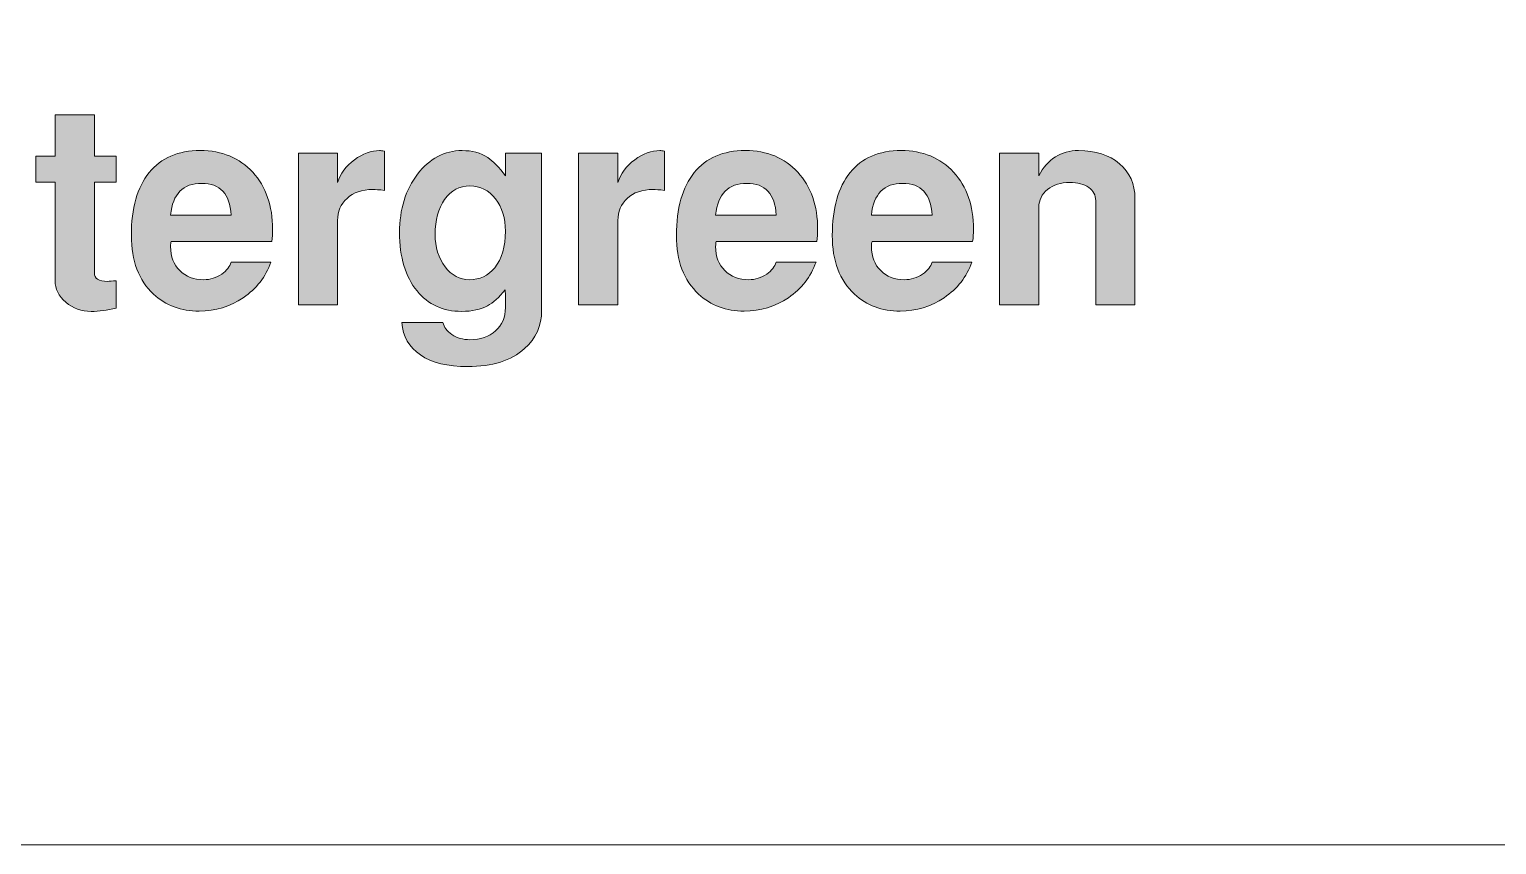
# Model space of a CAD drawing. Header units: inches. Extents: x 1.04 to 10.11, y -6.95 to -1.5.
# Drawn here: x 8.688 to 9.343, y -6.949 to -6.585 of the extents above; entities that cross this region are included whole.
import ezdxf

# ---------------------------------------------------------------- set-up
doc = ezdxf.new("R2010")
doc.units = ezdxf.units.IN
doc.header["$MEASUREMENT"] = 0
doc.layers.add('Layer 1', color=7, linetype='Continuous')

# ---------------------------------------------------------------- blocks, each defined once
blk = doc.blocks.new('block 271')
at = {"layer": 'Layer 1', "true_color": 0xed1f24}
h = blk.add_hatch(color=240, dxfattribs=at)
h.dxf.hatch_style = 2
edge = h.paths.add_edge_path()
edge.add_spline(control_points=[(8.72692, -6.70966), (8.72283, -6.71066), (8.71913, -6.71116), (8.71579, -6.71116), (8.71137, -6.71116), (8.70759, -6.7098), (8.70441, -6.7071), (8.70125, -6.70439), (8.69967, -6.70116), (8.69967, -6.69741), (8.69967, -6.69741), (8.69967, -6.65354), (8.69967, -6.65354), (8.69967, -6.65354), (8.69104, -6.65354), (8.69104, -6.65354), (8.69104, -6.65354), (8.69104, -6.64191), (8.69104, -6.64191), (8.69104, -6.64191), (8.69967, -6.64191), (8.69967, -6.64191), (8.69967, -6.64191), (8.69967, -6.62354), (8.69967, -6.62354), (8.69967, -6.62354), (8.71716, -6.62354), (8.71716, -6.62354), (8.71716, -6.62354), (8.71716, -6.64191), (8.71716, -6.64191), (8.71716, -6.64191), (8.72692, -6.64191), (8.72692, -6.64191), (8.72692, -6.64191), (8.72692, -6.65354), (8.72692, -6.65354), (8.72692, -6.65354), (8.71716, -6.65354), (8.71716, -6.65354), (8.71716, -6.65354), (8.71716, -6.69391), (8.71716, -6.69391), (8.71716, -6.69649), (8.71913, -6.69779), (8.72305, -6.69779), (8.72396, -6.69771), (8.72525, -6.69762), (8.72692, -6.69754), (8.72692, -6.69754), (8.72692, -6.70966), (8.72692, -6.70966)], knot_values=[0, 0, 0, 0, 1, 1, 1, 2, 2, 2, 3, 3, 3, 4, 4, 4, 5, 5, 5, 6, 6, 6, 7, 7, 7, 8, 8, 8, 9, 9, 9, 10, 10, 10, 11, 11, 11, 12, 12, 12, 13, 13, 13, 14, 14, 14, 15, 15, 15, 16, 16, 16, 17, 17, 17, 17], degree=3, periodic=1)
h = blk.add_hatch(color=240, dxfattribs=at)
h.dxf.hatch_style = 2
edge = h.paths.add_edge_path()
edge.add_spline(control_points=[(8.79667, -6.67453), (8.79667, -6.67653), (8.79655, -6.67833), (8.79629, -6.67991), (8.79629, -6.67991), (8.75142, -6.67991), (8.75142, -6.67991), (8.75125, -6.68041), (8.75117, -6.68121), (8.75117, -6.68228), (8.75117, -6.68671), (8.75254, -6.69027), (8.75526, -6.69297), (8.75798, -6.69569), (8.76153, -6.69704), (8.76591, -6.69704), (8.7688, -6.69704), (8.77148, -6.6962), (8.77395, -6.69453), (8.77619, -6.69295), (8.77759, -6.69116), (8.77817, -6.68916), (8.77817, -6.68916), (8.79593, -6.68916), (8.79593, -6.68916), (8.79359, -6.69575), (8.78948, -6.70104), (8.78361, -6.70504), (8.77774, -6.70904), (8.77117, -6.71104), (8.76392, -6.71104), (8.75583, -6.71104), (8.74905, -6.7085), (8.74354, -6.70341), (8.73697, -6.69733), (8.73367, -6.68862), (8.73367, -6.67729), (8.73367, -6.66512), (8.73631, -6.65577), (8.7416, -6.64922), (8.74689, -6.64268), (8.7545, -6.63941), (8.76442, -6.63941), (8.77409, -6.63941), (8.78187, -6.64264), (8.7878, -6.6491), (8.79371, -6.65556), (8.79667, -6.66404), (8.79667, -6.67453)], knot_values=[0, 0, 0, 0, 1, 1, 1, 2, 2, 2, 3, 3, 3, 4, 4, 4, 5, 5, 5, 6, 6, 6, 7, 7, 7, 8, 8, 8, 9, 9, 9, 10, 10, 10, 11, 11, 11, 12, 12, 12, 13, 13, 13, 14, 14, 14, 15, 15, 15, 16, 16, 16, 16], degree=3, periodic=1)
edge = h.paths.add_edge_path()
edge.add_spline(control_points=[(8.77817, -6.66816), (8.77767, -6.65875), (8.77329, -6.65404), (8.76506, -6.65404), (8.75673, -6.65404), (8.7521, -6.65875), (8.75117, -6.66816), (8.75117, -6.66816), (8.77817, -6.66816), (8.77817, -6.66816)], knot_values=[0, 0, 0, 0, 1, 1, 1, 2, 2, 2, 3, 3, 3, 3], degree=3, periodic=1)
h = blk.add_hatch(color=240, dxfattribs=at)
h.dxf.hatch_style = 2
edge = h.paths.add_edge_path()
edge.add_spline(control_points=[(8.84654, -6.65716), (8.84421, -6.65691), (8.8425, -6.65679), (8.84142, -6.65679), (8.83651, -6.65679), (8.83264, -6.6581), (8.82986, -6.66073), (8.82707, -6.66335), (8.82567, -6.66666), (8.82567, -6.67066), (8.82567, -6.67066), (8.82567, -6.70829), (8.82567, -6.70829), (8.82567, -6.70829), (8.80817, -6.70829), (8.80817, -6.70829), (8.80817, -6.70829), (8.80817, -6.64054), (8.80817, -6.64054), (8.80817, -6.64054), (8.82567, -6.64054), (8.82567, -6.64054), (8.82567, -6.64054), (8.82567, -6.65366), (8.82567, -6.65366), (8.82692, -6.64966), (8.82941, -6.64629), (8.83317, -6.64353), (8.83691, -6.64079), (8.84067, -6.63941), (8.84441, -6.63941), (8.84484, -6.63941), (8.84554, -6.63949), (8.84654, -6.63966), (8.84654, -6.63966), (8.84654, -6.65716), (8.84654, -6.65716)], knot_values=[0, 0, 0, 0, 1, 1, 1, 2, 2, 2, 3, 3, 3, 4, 4, 4, 5, 5, 5, 6, 6, 6, 7, 7, 7, 8, 8, 8, 9, 9, 9, 10, 10, 10, 11, 11, 11, 12, 12, 12, 12], degree=3, periodic=1)
h = blk.add_hatch(color=240, dxfattribs=at)
h.dxf.hatch_style = 2
edge = h.paths.add_edge_path()
edge.add_spline(control_points=[(8.91667, -6.71079), (8.91667, -6.71754), (8.91413, -6.7232), (8.90904, -6.72778), (8.90313, -6.73312), (8.89467, -6.73579), (8.88367, -6.73579), (8.87476, -6.73579), (8.86773, -6.73406), (8.8626, -6.7306), (8.85748, -6.72714), (8.85471, -6.72232), (8.85429, -6.71616), (8.85429, -6.71616), (8.87264, -6.71616), (8.87264, -6.71616), (8.87306, -6.71816), (8.8744, -6.71993), (8.87667, -6.72148), (8.87892, -6.72302), (8.88161, -6.72379), (8.88471, -6.72379), (8.8894, -6.72379), (8.89322, -6.72247), (8.89615, -6.71985), (8.89907, -6.71722), (8.90054, -6.71375), (8.90054, -6.70941), (8.90054, -6.70491), (8.9005, -6.70228), (8.90042, -6.70154), (8.89765, -6.70496), (8.89502, -6.70733), (8.8925, -6.70866), (8.88949, -6.71033), (8.88567, -6.71116), (8.88106, -6.71116), (8.87268, -6.71116), (8.86602, -6.70812), (8.86108, -6.70203), (8.85589, -6.69571), (8.8533, -6.687), (8.8533, -6.67591), (8.8533, -6.66558), (8.85597, -6.65691), (8.86134, -6.64991), (8.8667, -6.64291), (8.87332, -6.63941), (8.8812, -6.63941), (8.88563, -6.63941), (8.88944, -6.64046), (8.89263, -6.64254), (8.89497, -6.64412), (8.89761, -6.64683), (8.90054, -6.65066), (8.90054, -6.65066), (8.90054, -6.64054), (8.90054, -6.64054), (8.90054, -6.64054), (8.91667, -6.64054), (8.91667, -6.64054), (8.91667, -6.64054), (8.91667, -6.71079), (8.91667, -6.71079)], knot_values=[0, 0, 0, 0, 1, 1, 1, 2, 2, 2, 3, 3, 3, 4, 4, 4, 5, 5, 5, 6, 6, 6, 7, 7, 7, 8, 8, 8, 9, 9, 9, 10, 10, 10, 11, 11, 11, 12, 12, 12, 13, 13, 13, 14, 14, 14, 15, 15, 15, 16, 16, 16, 17, 17, 17, 18, 18, 18, 19, 19, 19, 20, 20, 20, 21, 21, 21, 21], degree=3, periodic=1)
edge = h.paths.add_edge_path()
edge.add_spline(control_points=[(8.90054, -6.67541), (8.90054, -6.66958), (8.89905, -6.66475), (8.89605, -6.66091), (8.89304, -6.65708), (8.88926, -6.65516), (8.88467, -6.65516), (8.88, -6.65516), (8.87625, -6.65718), (8.87341, -6.66122), (8.87058, -6.66527), (8.86917, -6.67045), (8.86917, -6.67678), (8.86917, -6.68254), (8.87065, -6.68735), (8.8736, -6.69122), (8.87656, -6.6951), (8.88017, -6.69704), (8.88441, -6.69704), (8.88908, -6.69704), (8.89288, -6.69524), (8.89579, -6.69166), (8.89897, -6.68774), (8.90054, -6.68233), (8.90054, -6.67541)], knot_values=[0, 0, 0, 0, 1, 1, 1, 2, 2, 2, 3, 3, 3, 4, 4, 4, 5, 5, 5, 6, 6, 6, 7, 7, 7, 8, 8, 8, 8], degree=3, periodic=1)
h = blk.add_hatch(color=240, dxfattribs=at)
h.dxf.hatch_style = 2
edge = h.paths.add_edge_path()
edge.add_spline(control_points=[(8.97154, -6.65716), (8.96921, -6.65691), (8.9675, -6.65679), (8.96642, -6.65679), (8.96151, -6.65679), (8.95764, -6.6581), (8.95486, -6.66073), (8.95207, -6.66335), (8.95067, -6.66666), (8.95067, -6.67066), (8.95067, -6.67066), (8.95067, -6.70829), (8.95067, -6.70829), (8.95067, -6.70829), (8.93317, -6.70829), (8.93317, -6.70829), (8.93317, -6.70829), (8.93317, -6.64054), (8.93317, -6.64054), (8.93317, -6.64054), (8.95067, -6.64054), (8.95067, -6.64054), (8.95067, -6.64054), (8.95067, -6.65366), (8.95067, -6.65366), (8.95192, -6.64966), (8.95441, -6.64629), (8.95817, -6.64353), (8.96191, -6.64079), (8.96567, -6.63941), (8.96941, -6.63941), (8.96984, -6.63941), (8.97054, -6.63949), (8.97154, -6.63966), (8.97154, -6.63966), (8.97154, -6.65716), (8.97154, -6.65716)], knot_values=[0, 0, 0, 0, 1, 1, 1, 2, 2, 2, 3, 3, 3, 4, 4, 4, 5, 5, 5, 6, 6, 6, 7, 7, 7, 8, 8, 8, 9, 9, 9, 10, 10, 10, 11, 11, 11, 12, 12, 12, 12], degree=3, periodic=1)
h = blk.add_hatch(color=240, dxfattribs=at)
h.dxf.hatch_style = 2
edge = h.paths.add_edge_path()
edge.add_spline(control_points=[(9.03979, -6.67453), (9.03979, -6.67653), (9.03967, -6.67833), (9.03942, -6.67991), (9.03942, -6.67991), (8.99455, -6.67991), (8.99455, -6.67991), (8.99437, -6.68041), (8.99429, -6.68121), (8.99429, -6.68228), (8.99429, -6.68671), (8.99566, -6.69027), (8.99839, -6.69297), (9.0011, -6.69569), (9.00465, -6.69704), (9.00903, -6.69704), (9.01192, -6.69704), (9.01461, -6.6962), (9.01708, -6.69453), (9.01931, -6.69295), (9.02071, -6.69116), (9.02129, -6.68916), (9.02129, -6.68916), (9.03905, -6.68916), (9.03905, -6.68916), (9.03672, -6.69575), (9.03261, -6.70104), (9.02673, -6.70504), (9.02086, -6.70904), (9.0143, -6.71104), (9.00704, -6.71104), (8.99896, -6.71104), (8.99217, -6.7085), (8.98667, -6.70341), (8.98009, -6.69733), (8.97679, -6.68862), (8.97679, -6.67729), (8.97679, -6.66512), (8.97944, -6.65577), (8.98473, -6.64922), (8.99002, -6.64268), (8.99763, -6.63941), (9.00754, -6.63941), (9.01721, -6.63941), (9.025, -6.64264), (9.03092, -6.6491), (9.03684, -6.65556), (9.03979, -6.66404), (9.03979, -6.67453)], knot_values=[0, 0, 0, 0, 1, 1, 1, 2, 2, 2, 3, 3, 3, 4, 4, 4, 5, 5, 5, 6, 6, 6, 7, 7, 7, 8, 8, 8, 9, 9, 9, 10, 10, 10, 11, 11, 11, 12, 12, 12, 13, 13, 13, 14, 14, 14, 15, 15, 15, 16, 16, 16, 16], degree=3, periodic=1)
edge = h.paths.add_edge_path()
edge.add_spline(control_points=[(9.02129, -6.66816), (9.02079, -6.65875), (9.01641, -6.65404), (9.00818, -6.65404), (8.99985, -6.65404), (8.99523, -6.65875), (8.99429, -6.66816), (8.99429, -6.66816), (9.02129, -6.66816), (9.02129, -6.66816)], knot_values=[0, 0, 0, 0, 1, 1, 1, 2, 2, 2, 3, 3, 3, 3], degree=3, periodic=1)
h = blk.add_hatch(color=240, dxfattribs=at)
h.dxf.hatch_style = 2
edge = h.paths.add_edge_path()
edge.add_spline(control_points=[(9.10931, -6.67453), (9.10931, -6.67653), (9.10919, -6.67833), (9.10893, -6.67991), (9.10893, -6.67991), (9.06406, -6.67991), (9.06406, -6.67991), (9.06388, -6.68041), (9.0638, -6.68121), (9.0638, -6.68228), (9.0638, -6.68671), (9.06517, -6.69027), (9.0679, -6.69297), (9.07061, -6.69569), (9.07416, -6.69704), (9.07855, -6.69704), (9.08143, -6.69704), (9.08412, -6.6962), (9.08659, -6.69453), (9.08883, -6.69295), (9.09022, -6.69116), (9.09081, -6.68916), (9.09081, -6.68916), (9.10856, -6.68916), (9.10856, -6.68916), (9.10623, -6.69575), (9.10212, -6.70104), (9.09625, -6.70504), (9.09037, -6.70904), (9.08381, -6.71104), (9.07655, -6.71104), (9.06847, -6.71104), (9.06169, -6.7085), (9.05618, -6.70341), (9.0496, -6.69733), (9.04631, -6.68862), (9.04631, -6.67729), (9.04631, -6.66512), (9.04895, -6.65577), (9.05424, -6.64922), (9.05953, -6.64268), (9.06714, -6.63941), (9.07705, -6.63941), (9.08672, -6.63941), (9.09451, -6.64264), (9.10044, -6.6491), (9.10635, -6.65556), (9.10931, -6.66404), (9.10931, -6.67453)], knot_values=[0, 0, 0, 0, 1, 1, 1, 2, 2, 2, 3, 3, 3, 4, 4, 4, 5, 5, 5, 6, 6, 6, 7, 7, 7, 8, 8, 8, 9, 9, 9, 10, 10, 10, 11, 11, 11, 12, 12, 12, 13, 13, 13, 14, 14, 14, 15, 15, 15, 16, 16, 16, 16], degree=3, periodic=1)
edge = h.paths.add_edge_path()
edge.add_spline(control_points=[(9.09081, -6.66816), (9.0903, -6.65875), (9.08592, -6.65404), (9.07769, -6.65404), (9.06936, -6.65404), (9.06474, -6.65875), (9.0638, -6.66816), (9.0638, -6.66816), (9.09081, -6.66816), (9.09081, -6.66816)], knot_values=[0, 0, 0, 0, 1, 1, 1, 2, 2, 2, 3, 3, 3, 3], degree=3, periodic=1)
h = blk.add_hatch(color=240, dxfattribs=at)
h.dxf.hatch_style = 2
edge = h.paths.add_edge_path()
edge.add_spline(control_points=[(9.1813, -6.70829), (9.1813, -6.70829), (9.1638, -6.70829), (9.1638, -6.70829), (9.1638, -6.70829), (9.1638, -6.66178), (9.1638, -6.66178), (9.1638, -6.65929), (9.16276, -6.65731), (9.16069, -6.65585), (9.1586, -6.65439), (9.15576, -6.65366), (9.15218, -6.65366), (9.14826, -6.65366), (9.14499, -6.6547), (9.14236, -6.65679), (9.13974, -6.65887), (9.13843, -6.66149), (9.13843, -6.66466), (9.13843, -6.66466), (9.13843, -6.70829), (9.13843, -6.70829), (9.13843, -6.70829), (9.12093, -6.70829), (9.12093, -6.70829), (9.12093, -6.70829), (9.12093, -6.64054), (9.12093, -6.64054), (9.12093, -6.64054), (9.13843, -6.64054), (9.13843, -6.64054), (9.13843, -6.64054), (9.13843, -6.65066), (9.13843, -6.65066), (9.14235, -6.64316), (9.14826, -6.63941), (9.15618, -6.63941), (9.16376, -6.63941), (9.16984, -6.64137), (9.17442, -6.64528), (9.17901, -6.6492), (9.1813, -6.65437), (9.1813, -6.66079), (9.1813, -6.66079), (9.1813, -6.70829), (9.1813, -6.70829)], knot_values=[0, 0, 0, 0, 1, 1, 1, 2, 2, 2, 3, 3, 3, 4, 4, 4, 5, 5, 5, 6, 6, 6, 7, 7, 7, 8, 8, 8, 9, 9, 9, 10, 10, 10, 11, 11, 11, 12, 12, 12, 13, 13, 13, 14, 14, 14, 15, 15, 15, 15], degree=3, periodic=1)
at = {"layer": 'Layer 1', "lineweight": 0}
for points, knots in [([(8.72692, -6.70966), (8.72283, -6.71066), (8.71913, -6.71116), (8.71579, -6.71116), (8.71137, -6.71116), (8.70759, -6.7098), (8.70441, -6.7071), (8.70125, -6.70439), (8.69967, -6.70116), (8.69967, -6.69741), (8.69967, -6.69741), (8.69967, -6.65354), (8.69967, -6.65354), (8.69967, -6.65354), (8.69104, -6.65354), (8.69104, -6.65354), (8.69104, -6.65354), (8.69104, -6.64191), (8.69104, -6.64191), (8.69104, -6.64191), (8.69967, -6.64191), (8.69967, -6.64191), (8.69967, -6.64191), (8.69967, -6.62354), (8.69967, -6.62354), (8.69967, -6.62354), (8.71716, -6.62354), (8.71716, -6.62354), (8.71716, -6.62354), (8.71716, -6.64191), (8.71716, -6.64191), (8.71716, -6.64191), (8.72692, -6.64191), (8.72692, -6.64191), (8.72692, -6.64191), (8.72692, -6.65354), (8.72692, -6.65354), (8.72692, -6.65354), (8.71716, -6.65354), (8.71716, -6.65354), (8.71716, -6.65354), (8.71716, -6.69391), (8.71716, -6.69391), (8.71716, -6.69649), (8.71913, -6.69779), (8.72305, -6.69779), (8.72396, -6.69771), (8.72525, -6.69762), (8.72692, -6.69754), (8.72692, -6.69754), (8.72692, -6.70966), (8.72692, -6.70966)], [0, 0, 0, 0, 1, 1, 1, 2, 2, 2, 3, 3, 3, 4, 4, 4, 5, 5, 5, 6, 6, 6, 7, 7, 7, 8, 8, 8, 9, 9, 9, 10, 10, 10, 11, 11, 11, 12, 12, 12, 13, 13, 13, 14, 14, 14, 15, 15, 15, 16, 16, 16, 17, 17, 17, 17]), ([(8.79667, -6.67453), (8.79667, -6.67653), (8.79655, -6.67833), (8.79629, -6.67991), (8.79629, -6.67991), (8.75142, -6.67991), (8.75142, -6.67991), (8.75125, -6.68041), (8.75117, -6.68121), (8.75117, -6.68228), (8.75117, -6.68671), (8.75254, -6.69027), (8.75526, -6.69297), (8.75798, -6.69569), (8.76153, -6.69704), (8.76591, -6.69704), (8.7688, -6.69704), (8.77148, -6.6962), (8.77395, -6.69453), (8.77619, -6.69295), (8.77759, -6.69116), (8.77817, -6.68916), (8.77817, -6.68916), (8.79593, -6.68916), (8.79593, -6.68916), (8.79359, -6.69575), (8.78948, -6.70104), (8.78361, -6.70504), (8.77774, -6.70904), (8.77117, -6.71104), (8.76392, -6.71104), (8.75583, -6.71104), (8.74905, -6.7085), (8.74354, -6.70341), (8.73697, -6.69733), (8.73367, -6.68862), (8.73367, -6.67729), (8.73367, -6.66512), (8.73631, -6.65577), (8.7416, -6.64922), (8.74689, -6.64268), (8.7545, -6.63941), (8.76442, -6.63941), (8.77409, -6.63941), (8.78187, -6.64264), (8.7878, -6.6491), (8.79371, -6.65556), (8.79667, -6.66404), (8.79667, -6.67453)], [0, 0, 0, 0, 1, 1, 1, 2, 2, 2, 3, 3, 3, 4, 4, 4, 5, 5, 5, 6, 6, 6, 7, 7, 7, 8, 8, 8, 9, 9, 9, 10, 10, 10, 11, 11, 11, 12, 12, 12, 13, 13, 13, 14, 14, 14, 15, 15, 15, 16, 16, 16, 16]), ([(8.84654, -6.65716), (8.84421, -6.65691), (8.8425, -6.65679), (8.84142, -6.65679), (8.83651, -6.65679), (8.83264, -6.6581), (8.82986, -6.66073), (8.82707, -6.66335), (8.82567, -6.66666), (8.82567, -6.67066), (8.82567, -6.67066), (8.82567, -6.70829), (8.82567, -6.70829), (8.82567, -6.70829), (8.80817, -6.70829), (8.80817, -6.70829), (8.80817, -6.70829), (8.80817, -6.64054), (8.80817, -6.64054), (8.80817, -6.64054), (8.82567, -6.64054), (8.82567, -6.64054), (8.82567, -6.64054), (8.82567, -6.65366), (8.82567, -6.65366), (8.82692, -6.64966), (8.82941, -6.64629), (8.83317, -6.64353), (8.83691, -6.64079), (8.84067, -6.63941), (8.84441, -6.63941), (8.84484, -6.63941), (8.84554, -6.63949), (8.84654, -6.63966), (8.84654, -6.63966), (8.84654, -6.65716), (8.84654, -6.65716)], [0, 0, 0, 0, 1, 1, 1, 2, 2, 2, 3, 3, 3, 4, 4, 4, 5, 5, 5, 6, 6, 6, 7, 7, 7, 8, 8, 8, 9, 9, 9, 10, 10, 10, 11, 11, 11, 12, 12, 12, 12]), ([(8.91667, -6.71079), (8.91667, -6.71754), (8.91413, -6.7232), (8.90904, -6.72778), (8.90313, -6.73312), (8.89467, -6.73579), (8.88367, -6.73579), (8.87476, -6.73579), (8.86773, -6.73406), (8.8626, -6.7306), (8.85748, -6.72714), (8.85471, -6.72232), (8.85429, -6.71616), (8.85429, -6.71616), (8.87264, -6.71616), (8.87264, -6.71616), (8.87306, -6.71816), (8.8744, -6.71993), (8.87667, -6.72148), (8.87892, -6.72302), (8.88161, -6.72379), (8.88471, -6.72379), (8.8894, -6.72379), (8.89322, -6.72247), (8.89615, -6.71985), (8.89907, -6.71722), (8.90054, -6.71375), (8.90054, -6.70941), (8.90054, -6.70491), (8.9005, -6.70228), (8.90042, -6.70154), (8.89765, -6.70496), (8.89502, -6.70733), (8.8925, -6.70866), (8.88949, -6.71033), (8.88567, -6.71116), (8.88106, -6.71116), (8.87268, -6.71116), (8.86602, -6.70812), (8.86108, -6.70203), (8.85589, -6.69571), (8.8533, -6.687), (8.8533, -6.67591), (8.8533, -6.66558), (8.85597, -6.65691), (8.86134, -6.64991), (8.8667, -6.64291), (8.87332, -6.63941), (8.8812, -6.63941), (8.88563, -6.63941), (8.88944, -6.64046), (8.89263, -6.64254), (8.89497, -6.64412), (8.89761, -6.64683), (8.90054, -6.65066), (8.90054, -6.65066), (8.90054, -6.64054), (8.90054, -6.64054), (8.90054, -6.64054), (8.91667, -6.64054), (8.91667, -6.64054), (8.91667, -6.64054), (8.91667, -6.71079), (8.91667, -6.71079)], [0, 0, 0, 0, 1, 1, 1, 2, 2, 2, 3, 3, 3, 4, 4, 4, 5, 5, 5, 6, 6, 6, 7, 7, 7, 8, 8, 8, 9, 9, 9, 10, 10, 10, 11, 11, 11, 12, 12, 12, 13, 13, 13, 14, 14, 14, 15, 15, 15, 16, 16, 16, 17, 17, 17, 18, 18, 18, 19, 19, 19, 20, 20, 20, 21, 21, 21, 21]), ([(8.97154, -6.65716), (8.96921, -6.65691), (8.9675, -6.65679), (8.96642, -6.65679), (8.96151, -6.65679), (8.95764, -6.6581), (8.95486, -6.66073), (8.95207, -6.66335), (8.95067, -6.66666), (8.95067, -6.67066), (8.95067, -6.67066), (8.95067, -6.70829), (8.95067, -6.70829), (8.95067, -6.70829), (8.93317, -6.70829), (8.93317, -6.70829), (8.93317, -6.70829), (8.93317, -6.64054), (8.93317, -6.64054), (8.93317, -6.64054), (8.95067, -6.64054), (8.95067, -6.64054), (8.95067, -6.64054), (8.95067, -6.65366), (8.95067, -6.65366), (8.95192, -6.64966), (8.95441, -6.64629), (8.95817, -6.64353), (8.96191, -6.64079), (8.96567, -6.63941), (8.96941, -6.63941), (8.96984, -6.63941), (8.97054, -6.63949), (8.97154, -6.63966), (8.97154, -6.63966), (8.97154, -6.65716), (8.97154, -6.65716)], [0, 0, 0, 0, 1, 1, 1, 2, 2, 2, 3, 3, 3, 4, 4, 4, 5, 5, 5, 6, 6, 6, 7, 7, 7, 8, 8, 8, 9, 9, 9, 10, 10, 10, 11, 11, 11, 12, 12, 12, 12]), ([(9.03979, -6.67453), (9.03979, -6.67653), (9.03967, -6.67833), (9.03942, -6.67991), (9.03942, -6.67991), (8.99455, -6.67991), (8.99455, -6.67991), (8.99437, -6.68041), (8.99429, -6.68121), (8.99429, -6.68228), (8.99429, -6.68671), (8.99566, -6.69027), (8.99839, -6.69297), (9.0011, -6.69569), (9.00465, -6.69704), (9.00903, -6.69704), (9.01192, -6.69704), (9.01461, -6.6962), (9.01708, -6.69453), (9.01931, -6.69295), (9.02071, -6.69116), (9.02129, -6.68916), (9.02129, -6.68916), (9.03905, -6.68916), (9.03905, -6.68916), (9.03672, -6.69575), (9.03261, -6.70104), (9.02673, -6.70504), (9.02086, -6.70904), (9.0143, -6.71104), (9.00704, -6.71104), (8.99896, -6.71104), (8.99217, -6.7085), (8.98667, -6.70341), (8.98009, -6.69733), (8.97679, -6.68862), (8.97679, -6.67729), (8.97679, -6.66512), (8.97944, -6.65577), (8.98473, -6.64922), (8.99002, -6.64268), (8.99763, -6.63941), (9.00754, -6.63941), (9.01721, -6.63941), (9.025, -6.64264), (9.03092, -6.6491), (9.03684, -6.65556), (9.03979, -6.66404), (9.03979, -6.67453)], [0, 0, 0, 0, 1, 1, 1, 2, 2, 2, 3, 3, 3, 4, 4, 4, 5, 5, 5, 6, 6, 6, 7, 7, 7, 8, 8, 8, 9, 9, 9, 10, 10, 10, 11, 11, 11, 12, 12, 12, 13, 13, 13, 14, 14, 14, 15, 15, 15, 16, 16, 16, 16]), ([(9.10931, -6.67453), (9.10931, -6.67653), (9.10919, -6.67833), (9.10893, -6.67991), (9.10893, -6.67991), (9.06406, -6.67991), (9.06406, -6.67991), (9.06388, -6.68041), (9.0638, -6.68121), (9.0638, -6.68228), (9.0638, -6.68671), (9.06517, -6.69027), (9.0679, -6.69297), (9.07061, -6.69569), (9.07416, -6.69704), (9.07855, -6.69704), (9.08143, -6.69704), (9.08412, -6.6962), (9.08659, -6.69453), (9.08883, -6.69295), (9.09022, -6.69116), (9.09081, -6.68916), (9.09081, -6.68916), (9.10856, -6.68916), (9.10856, -6.68916), (9.10623, -6.69575), (9.10212, -6.70104), (9.09625, -6.70504), (9.09037, -6.70904), (9.08381, -6.71104), (9.07655, -6.71104), (9.06847, -6.71104), (9.06169, -6.7085), (9.05618, -6.70341), (9.0496, -6.69733), (9.04631, -6.68862), (9.04631, -6.67729), (9.04631, -6.66512), (9.04895, -6.65577), (9.05424, -6.64922), (9.05953, -6.64268), (9.06714, -6.63941), (9.07705, -6.63941), (9.08672, -6.63941), (9.09451, -6.64264), (9.10044, -6.6491), (9.10635, -6.65556), (9.10931, -6.66404), (9.10931, -6.67453)], [0, 0, 0, 0, 1, 1, 1, 2, 2, 2, 3, 3, 3, 4, 4, 4, 5, 5, 5, 6, 6, 6, 7, 7, 7, 8, 8, 8, 9, 9, 9, 10, 10, 10, 11, 11, 11, 12, 12, 12, 13, 13, 13, 14, 14, 14, 15, 15, 15, 16, 16, 16, 16]), ([(9.1813, -6.70829), (9.1813, -6.70829), (9.1638, -6.70829), (9.1638, -6.70829), (9.1638, -6.70829), (9.1638, -6.66178), (9.1638, -6.66178), (9.1638, -6.65929), (9.16276, -6.65731), (9.16069, -6.65585), (9.1586, -6.65439), (9.15576, -6.65366), (9.15218, -6.65366), (9.14826, -6.65366), (9.14499, -6.6547), (9.14236, -6.65679), (9.13974, -6.65887), (9.13843, -6.66149), (9.13843, -6.66466), (9.13843, -6.66466), (9.13843, -6.70829), (9.13843, -6.70829), (9.13843, -6.70829), (9.12093, -6.70829), (9.12093, -6.70829), (9.12093, -6.70829), (9.12093, -6.64054), (9.12093, -6.64054), (9.12093, -6.64054), (9.13843, -6.64054), (9.13843, -6.64054), (9.13843, -6.64054), (9.13843, -6.65066), (9.13843, -6.65066), (9.14235, -6.64316), (9.14826, -6.63941), (9.15618, -6.63941), (9.16376, -6.63941), (9.16984, -6.64137), (9.17442, -6.64528), (9.17901, -6.6492), (9.1813, -6.65437), (9.1813, -6.66079), (9.1813, -6.66079), (9.1813, -6.70829), (9.1813, -6.70829)], [0, 0, 0, 0, 1, 1, 1, 2, 2, 2, 3, 3, 3, 4, 4, 4, 5, 5, 5, 6, 6, 6, 7, 7, 7, 8, 8, 8, 9, 9, 9, 10, 10, 10, 11, 11, 11, 12, 12, 12, 13, 13, 13, 14, 14, 14, 15, 15, 15, 15]), ([(8.77817, -6.66816), (8.77767, -6.65875), (8.77329, -6.65404), (8.76506, -6.65404), (8.75673, -6.65404), (8.7521, -6.65875), (8.75117, -6.66816), (8.75117, -6.66816), (8.77817, -6.66816), (8.77817, -6.66816)], [0, 0, 0, 0, 1, 1, 1, 2, 2, 2, 3, 3, 3, 3]), ([(8.90054, -6.67541), (8.90054, -6.66958), (8.89905, -6.66475), (8.89605, -6.66091), (8.89304, -6.65708), (8.88926, -6.65516), (8.88467, -6.65516), (8.88, -6.65516), (8.87625, -6.65718), (8.87341, -6.66122), (8.87058, -6.66527), (8.86917, -6.67045), (8.86917, -6.67678), (8.86917, -6.68254), (8.87065, -6.68735), (8.8736, -6.69122), (8.87656, -6.6951), (8.88017, -6.69704), (8.88441, -6.69704), (8.88908, -6.69704), (8.89288, -6.69524), (8.89579, -6.69166), (8.89897, -6.68774), (8.90054, -6.68233), (8.90054, -6.67541)], [0, 0, 0, 0, 1, 1, 1, 2, 2, 2, 3, 3, 3, 4, 4, 4, 5, 5, 5, 6, 6, 6, 7, 7, 7, 8, 8, 8, 8]), ([(9.02129, -6.66816), (9.02079, -6.65875), (9.01641, -6.65404), (9.00818, -6.65404), (8.99985, -6.65404), (8.99523, -6.65875), (8.99429, -6.66816), (8.99429, -6.66816), (9.02129, -6.66816), (9.02129, -6.66816)], [0, 0, 0, 0, 1, 1, 1, 2, 2, 2, 3, 3, 3, 3]), ([(9.09081, -6.66816), (9.0903, -6.65875), (9.08592, -6.65404), (9.07769, -6.65404), (9.06936, -6.65404), (9.06474, -6.65875), (9.0638, -6.66816), (9.0638, -6.66816), (9.09081, -6.66816), (9.09081, -6.66816)], [0, 0, 0, 0, 1, 1, 1, 2, 2, 2, 3, 3, 3, 3])]:
    blk.add_open_spline(points, degree=3, knots=knots, dxfattribs=at)
blk = doc.blocks.new('block 270')
at = {"layer": 'Layer 1'}
blk.add_blockref('block 271', (0, 0), dxfattribs=at)
blk = doc.blocks.new('block 99')
at = {"layer": 'Layer 1', "lineweight": 0}
blk.add_lwpolyline([(10.11126, -1.51018), (4.63904, -1.51018), (4.63904, -6.94906), (10.11126, -6.94906), (10.11126, -1.51018)], dxfattribs=at)
at = {"layer": 'Layer 1'}
blk.add_blockref('block 270', (0, 0), dxfattribs=at)

msp = doc.modelspace()

# ---------------------------------------------------------------- block references
at = {"layer": 'Layer 1'}
msp.add_blockref('block 99', (0, 0), dxfattribs=at)

doc.saveas('drawing.dxf')
